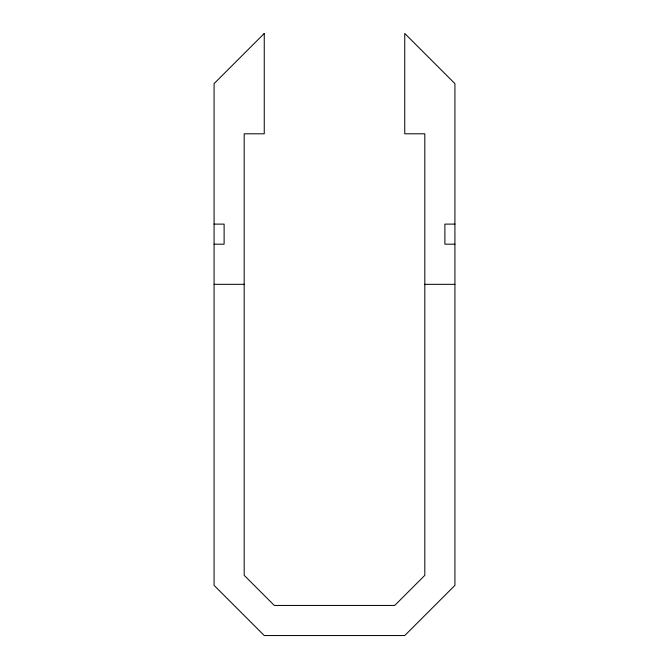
<?xml version="1.0" encoding="UTF-8"?>
<svg xmlns="http://www.w3.org/2000/svg" width="669" height="669" viewBox="0 0 669 669"><rect width="100%" height="100%" fill="white"/><g stroke="black" fill="none" stroke-linecap="round" stroke-linejoin="round"><path stroke-width="1" d="M214.08 224.115L224.115 224.115L224.115 244.185L214.08 244.185M454.92 224.115L444.885 224.115L444.885 244.185L454.92 244.185M214.08 284.325L244.185 284.325M424.815 284.325L454.92 284.325M264.255 33.45L214.08 83.625L214.08 585.375L264.255 635.55L404.745 635.55L454.92 585.375L454.92 83.625L404.745 33.45L404.745 133.8L424.815 133.8L424.815 575.34L394.71 605.445L274.29 605.445L244.185 575.34L244.185 133.8L264.255 133.8L264.255 33.45"/></g></svg>
